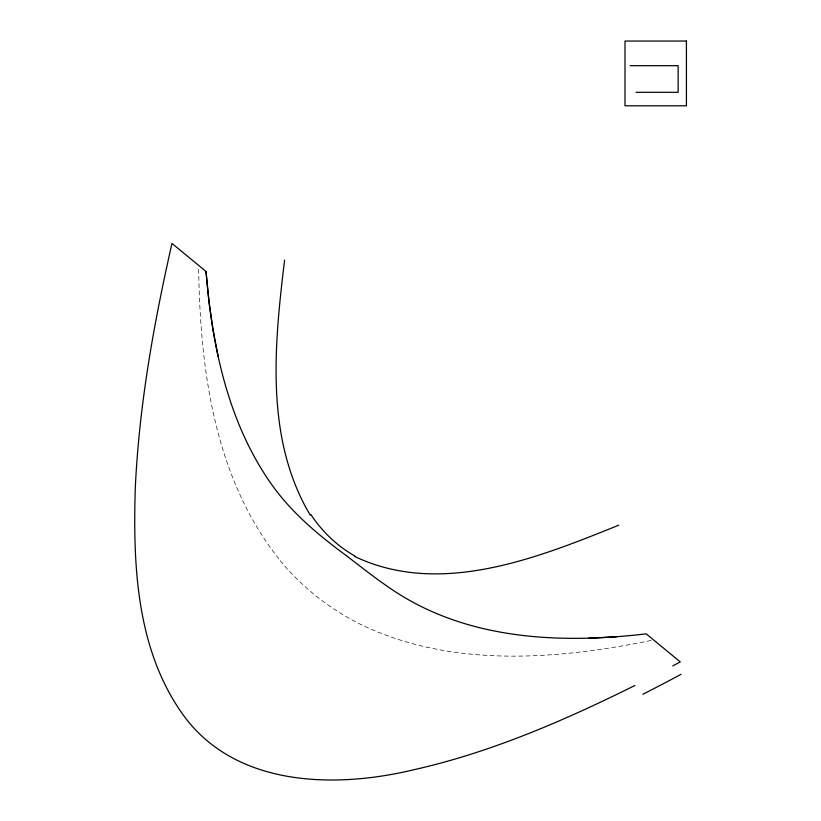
<?xml version="1.0" encoding="UTF-8"?>
<svg xmlns="http://www.w3.org/2000/svg" width="821" height="821" viewBox="0 0 821 821"><rect width="100%" height="100%" fill="white"/><g stroke="black" fill="none" stroke-linecap="round" stroke-linejoin="round"><path stroke-width="0.62" stroke-dasharray="4.11 3.08" d="M651.115 640.472C556.751 659.612 453.305 667.822 363.652 625.828A245.869 245.869 0 0 1 278.781 558.947M278.863 558.875C214.158 477.237 200.026 368.608 198.641 267.605"/><path stroke-width="1.23" d="M284.589 260.124C274.409 344.738 264.721 438.712 310.276 515.198M672.789 665.913L680.26 661.89L646.189 633.843C567.937 643.079 484.113 640.626 413.261 602.409C388.61 589.18 367.018 571.324 344.82 554.514C316.855 533.876 289.946 511.103 270.078 482.266C227.468 420.639 211.982 344.943 206.02 271.464L171.979 243.437C153.732 323.802 139.149 405.358 135.301 487.807C132.858 565.926 136.43 651.535 184.602 716.856C236.859 786.662 334.527 788.509 412.07 770.139C489.963 752.836 563.668 720.848 634.879 685.504M618.726 525.204C537.375 558.013 440.189 597.175 354.734 556.494M588.554 638.256L616.653 636.747M630.179 65.68L678.146 65.68L678.146 92.301L636.039 92.301M218.109 356.488L212.988 329.796L208.965 301.481L206.05 271.494M354.949 556.043A117.762 108.023 50.6 0 1 311.056 514.716M681.061 674.298A1253.944 876.14 -9.2 0 1 642.812 694.268M686.428 41.05L624.997 41.05L624.997 105.806L686.428 105.806L686.428 41.05"/></g></svg>
